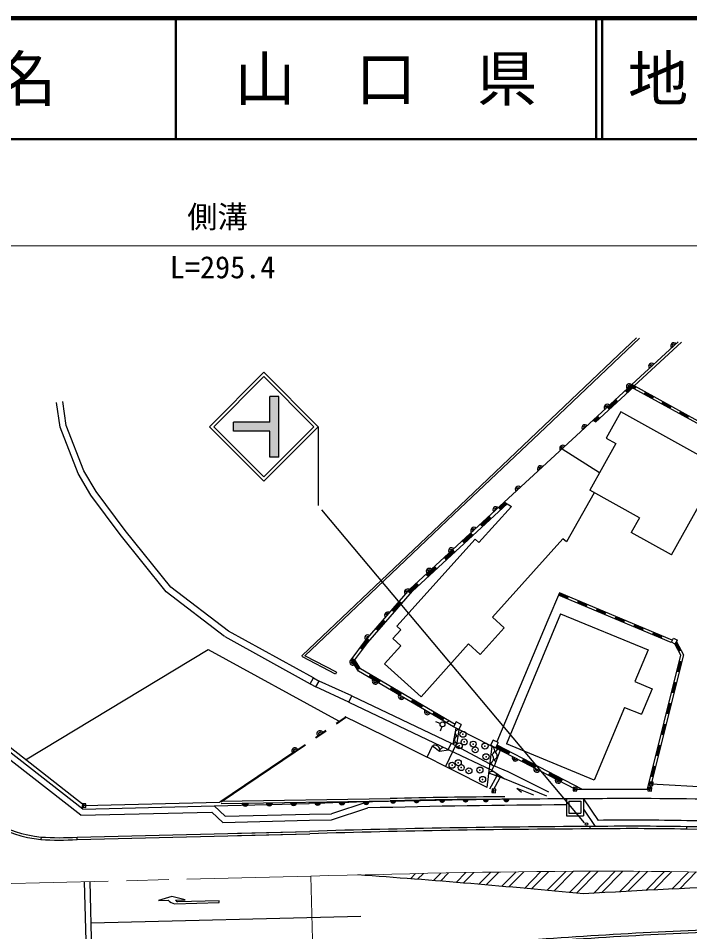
# Model space of a CAD drawing. Units: millimetres, scale not verified. Extents: x 40000 to 680000, y 20000 to 380000.
# Drawn here: x 319964 to 375499, y 304515 to 380000 of the extents above; entities that cross this region are included whole.
import ezdxf
from ezdxf.enums import TextEntityAlignment as Align

# ---------------------------------------------------------------- set-up
doc = ezdxf.new("R2010")
doc.units = ezdxf.units.MM
doc.header["$LTSCALE"] = 1000
doc.header["$PDMODE"] = 32
doc.header["$PDSIZE"] = 500
doc.linetypes.add('CHAIN', pattern=[18.5, 12, -1.5, 3.5, -1.5])
for name, color, linetype, lineweight in [('M-BGD', 7, 'Continuous', 25), ('M-BGD-RSTR', 7, 'Continuous', 13), ('M-BMK', 2, 'CHAIN', 13), ('M-BMK-ROW', 30, 'Continuous', 25), ('M-STR-HTXT', 7, 'Continuous', 13), ('M-STR-STRC', 7, 'Continuous', 25), ('M-TTL', 2, 'Continuous', 140), ('M-TTL-LINE', 7, 'Continuous', 50)]:
    doc.layers.add(name, color=color, linetype=linetype, lineweight=lineweight)
doc.layers.add('M-TTL-TXT', color=7, linetype='Continuous')
doc.styles.add('ＭＳ ゴシック', font='')
doc.styles.get('ＭＳ ゴシック').set_extended_font_data('MS Gothic')

msp = doc.modelspace()

# ---------------------------------------------------------------- hatches: boundary and pattern name
at = {"layer": 'M-BGD'}
for points in [[(351215, 315347, -0.41421), (350977, 315085, -0.41421), (350715, 315322)], [(353153, 315379, -0.41421), (352909, 315124, -0.41421), (352653, 315368)], [(354777, 315408, 1), (355277, 315415)], [(356713, 315434, 0.41421), (356966, 315187, 0.41421), (357213, 315439)], [(358885, 315452, -0.41421), (358637, 315200, -0.41421), (358385, 315449)], [(360081, 315457, 0.41421), (360331, 315207, 0.41421), (360581, 315458)]]:
    msp.add_hatch(color=256, dxfattribs=at).paths.add_polyline_path(points)
at = {"layer": 'M-STR-STRC'}
msp.add_hatch(color=256, dxfattribs=at).paths.add_polyline_path([(337773, 346619), (340773, 346619), (340773, 348744), (341523, 348744), (341523, 343744), (340773, 343744), (340773, 345869), (337773, 345869)])

# ---------------------------------------------------------------- linework, layer by layer
at = {"layer": 'M-BGD'}
for p, q in [((369613, 352188), (371098, 353593)), ((369737, 352057), (371336, 353571)), ((370707, 349732), (374547, 353272)), ((370891, 349630), (374815, 353247)), ((363432, 346309), (369613, 352188)), ((363556, 346178), (369737, 352057)), ((352388, 332843), (370707, 349732)), ((367699, 346619), (370876, 349548)), ((370180, 349178), (370740, 349695)), ((370213, 349141), (370774, 349658)), ((370247, 349104), (370808, 349621)), ((370281, 349068), (370842, 349585)), ((370707, 349732), (370610, 349557)), ((382646, 342913), (370610, 349557)), ((371017, 349389), (370634, 349600)), ((371041, 349433), (370658, 349644)), ((371065, 349477), (370682, 349688)), ((382905, 342999), (370707, 349732)), ((370707, 349732), (370876, 349548)), ((372472, 348586), (371744, 348988)), ((372496, 348630), (371768, 349031)), ((372520, 348674), (371793, 349075)), ((323429, 346215), (323127, 348243)), ((323937, 346350), (323644, 348320)), ((368682, 347797), (369431, 348488)), ((368716, 347761), (369465, 348451)), ((368750, 347724), (369499, 348414)), ((368784, 347687), (369532, 348377)), ((373927, 347783), (373200, 348184)), ((373951, 347827), (373224, 348228)), ((373976, 347870), (373248, 348272)), ((369804, 347473), (368587, 345289)), ((378016, 342897), (369804, 347473)), ((375383, 346980), (374655, 347381)), ((375407, 347023), (374679, 347425)), ((375431, 347067), (374703, 347469)), ((367524, 346730), (367933, 347107)), ((367568, 346702), (367967, 347070)), ((367612, 346675), (368001, 347033)), ((367656, 346647), (368035, 346997)), ((324925, 342381), (323429, 346215)), ((325397, 342610), (323937, 346350)), ((355348, 338644), (363432, 346309)), ((355472, 338513), (363556, 346178)), ((368587, 345289), (369374, 344851)), ((364936, 344411), (368040, 342457)), ((369374, 344851), (367225, 340995)), ((373984, 335661), (378016, 342897)), ((325974, 340592), (324925, 342381)), ((326411, 340881), (325397, 342610)), ((328385, 337347), (325974, 340592)), ((328798, 337667), (326411, 340881)), ((367596, 340789), (365298, 336742)), ((371331, 338708), (367225, 340995)), ((352568, 332669), (360395, 339885)), ((359697, 339514), (360219, 339995)), ((359731, 339477), (360263, 339968)), ((359765, 339440), (360307, 339940)), ((359799, 339403), (360351, 339912)), ((360176, 340023), (360755, 339658)), ((366806, 313520), (345077, 339368)), ((358067, 336669), (360755, 339658)), ((348374, 332021), (355348, 338644)), ((348498, 331890), (355472, 338513)), ((358199, 338133), (358948, 338823)), ((358233, 338096), (358982, 338787)), ((358267, 338059), (359016, 338750)), ((358301, 338023), (359050, 338713)), ((371331, 338708), (370664, 337511)), ((332573, 332979), (328798, 337667)), ((356702, 336752), (357451, 337443)), ((373984, 335661), (370664, 337511)), ((332205, 332601), (328385, 337347)), ((351266, 329768), (357740, 336965)), ((356736, 336716), (357484, 337406)), ((356770, 336679), (357518, 337369)), ((356803, 336642), (357552, 337332)), ((358067, 336669), (357740, 336965)), ((359182, 330498), (365005, 336971)), ((365298, 336742), (365005, 336971)), ((355204, 335372), (355953, 336062)), ((355238, 335335), (355987, 336025)), ((355272, 335298), (356021, 335989)), ((355306, 335261), (356055, 335952)), ((353707, 333991), (354456, 334681)), ((353741, 333954), (354489, 334645)), ((353775, 333918), (354523, 334608)), ((353808, 333881), (354557, 334571)), ((337343, 329340), (332573, 332979)), ((352424, 332809), (352958, 333301)), ((352460, 332774), (352992, 333264)), ((352496, 332739), (353026, 333227)), ((352532, 332704), (353060, 333191)), ((337026, 328924), (332205, 332601)), ((348689, 328577), (352388, 332843)), ((348884, 328420), (352568, 332669)), ((352227, 332581), (352424, 332809)), ((352265, 332549), (352460, 332774)), ((352303, 332516), (352496, 332739)), ((352341, 332483), (352532, 332704)), ((364715, 332517), (363766, 330259)), ((364715, 332517), (364638, 332333)), ((373961, 328413), (364638, 332333)), ((365434, 332053), (364657, 332379)), ((365453, 332099), (364676, 332425)), ((365473, 332145), (364696, 332471)), ((374039, 328598), (364715, 332517)), ((343445, 327341), (348374, 332021)), ((343445, 327341), (348374, 332021)), ((343675, 327311), (348498, 331890)), ((350893, 331042), (351560, 331812)), ((350931, 331010), (351598, 331779)), ((350968, 330977), (351636, 331746)), ((351006, 330944), (351673, 331714)), ((366988, 331399), (366211, 331726)), ((367007, 331445), (366230, 331772)), ((367027, 331491), (366250, 331818)), ((364807, 330795), (360355, 320046)), ((364807, 330795), (372047, 327815)), ((368542, 330746), (367765, 331073)), ((368561, 330792), (367784, 331119)), ((368581, 330838), (367804, 331165)), ((349559, 329503), (350226, 330273)), ((349596, 329471), (350264, 330240)), ((349634, 329438), (350301, 330207)), ((349672, 329405), (350339, 330175)), ((360148, 329624), (359182, 330498)), ((363766, 330259), (359538, 320204)), ((370096, 330093), (369319, 330419)), ((370115, 330139), (369338, 330465)), ((370134, 330185), (369358, 330511)), ((344370, 325493), (337343, 329340)), ((350937, 328744), (351592, 329473)), ((351592, 329473), (351266, 329768)), ((358172, 327421), (360148, 329624)), ((371650, 329439), (370873, 329766)), ((371669, 329485), (370892, 329812)), ((371688, 329531), (370911, 329858)), ((373223, 328832), (372446, 329159)), ((373242, 328878), (372465, 329205)), ((337049, 328904), (344114, 325013)), ((347505, 326982), (348689, 328577)), ((347808, 326970), (348884, 328420)), ((348266, 327924), (348728, 328545)), ((348307, 327894), (348767, 328514)), ((348347, 327864), (348806, 328483)), ((348387, 327834), (348845, 328451)), ((348728, 328545), (348892, 328734)), ((348767, 328514), (348929, 328701)), ((348806, 328483), (348967, 328668)), ((348845, 328451), (349005, 328636)), ((351604, 328141), (350937, 328744)), ((373204, 328786), (372427, 329113)), ((373978, 328439), (374153, 328769)), ((374299, 328270), (373978, 328439)), ((374153, 328769), (374473, 328599)), ((374299, 328270), (374473, 328599)), ((374748, 327724), (374373, 328410)), ((374401, 328463), (374978, 327406)), ((320565, 318711), (335657, 327843)), ((335657, 327843), (346459, 321938)), ((350267, 326654), (351604, 328141)), ((353274, 323932), (357203, 328298)), ((358172, 327421), (357203, 328298)), ((372047, 327815), (370945, 325183)), ((374765, 327379), (374289, 328251)), ((374660, 327676), (374317, 328304)), ((374704, 327700), (374345, 328357)), ((343460, 327220), (343445, 327341)), ((346200, 325791), (343460, 327220)), ((346283, 325951), (343675, 327311)), ((348092, 326049), (347505, 326982)), ((347566, 326980), (347659, 327106)), ((348078, 326164), (347566, 326980)), ((347626, 326977), (347699, 327076)), ((348121, 326190), (347626, 326977)), ((347687, 326975), (347740, 327046)), ((348163, 326217), (347687, 326975)), ((347747, 326973), (347780, 327016)), ((348205, 326243), (347747, 326973)), ((348271, 326233), (347808, 326970)), ((371993, 316304), (374765, 327379)), ((374978, 327406), (372199, 316303)), ((374475, 326012), (374692, 326878)), ((374523, 325999), (374740, 326866)), ((374572, 325987), (374789, 326854)), ((356088, 321651), (348271, 326233)), ((353274, 323932), (350267, 326654)), ((344114, 325013), (344370, 325493)), ((344370, 325493), (344845, 325233)), ((346283, 325951), (346200, 325791)), ((355962, 321436), (348092, 326049)), ((349837, 325084), (348958, 325599)), ((349862, 325127), (348983, 325642)), ((349887, 325170), (349009, 325685)), ((349913, 325213), (349034, 325728)), ((325139, 314140), (311448, 324789)), ((325305, 314644), (311590, 325313)), ((344114, 325013), (344588, 324753)), ((344588, 324753), (344845, 325233)), ((347302, 323476), (344588, 324753)), ((347546, 324006), (344845, 325233)), ((351619, 324097), (350741, 324612)), ((351645, 324140), (350766, 324655)), ((351670, 324183), (350791, 324698)), ((370945, 325183), (372380, 324593)), ((372380, 324593), (371497, 322482)), ((374041, 324279), (374258, 325145)), ((374089, 324266), (374306, 325133)), ((374138, 324254), (374355, 325121)), ((347302, 323476), (347546, 324006)), ((347546, 324006), (355757, 320092)), ((351594, 324054), (350715, 324569)), ((347302, 323476), (355513, 319562)), ((353351, 323024), (352473, 323539)), ((353377, 323067), (352498, 323582)), ((353402, 323110), (352523, 323625)), ((353427, 323153), (352548, 323668)), ((373607, 322546), (373824, 323412)), ((373656, 322534), (373872, 323400)), ((373704, 322521), (373921, 323388)), ((355108, 321994), (354230, 322509)), ((355134, 322037), (354255, 322552)), ((355159, 322080), (354280, 322595)), ((355184, 322123), (354306, 322638)), ((370107, 323054), (367584, 317029)), ((370107, 323054), (371497, 322482)), ((346261, 321742), (347003, 322248)), ((346289, 321700), (347031, 322206)), ((346974, 322289), (350197, 320735)), ((346974, 322289), (347059, 322165)), ((354867, 321719), (354499, 321850)), ((355580, 321904), (355227, 321737)), ((356176, 321864), (355962, 321436)), ((356604, 321650), (356176, 321864)), ((356604, 321650), (356390, 321222)), ((373173, 320813), (373390, 321679)), ((373222, 320801), (373439, 321667)), ((373270, 320789), (373487, 321655)), ((344551, 320575), (345406, 321158)), ((344580, 320534), (345434, 321117)), ((354985, 321470), (354854, 321102)), ((356152, 321324), (355899, 320017)), ((356390, 321222), (355962, 321436)), ((356390, 321222), (356240, 320113)), ((359058, 319890), (356390, 321222)), ((350197, 320735), (353777, 318949)), ((356240, 320113), (355299, 318174)), ((355757, 320092), (355513, 319562)), ((355757, 320092), (359324, 318206)), ((359231, 320357), (359017, 319929)), ((359659, 320143), (359231, 320357)), ((359659, 320143), (359446, 319715)), ((342846, 319410), (336628, 315218)), ((342865, 319367), (336734, 315219)), ((342842, 319409), (343697, 319992)), ((342870, 319368), (343725, 319951)), ((353777, 318949), (354225, 319872)), ((354225, 319872), (354812, 319443)), ((354812, 319443), (355535, 319552)), ((355513, 319562), (359122, 317857)), ((358746, 316444), (359160, 319837)), ((359446, 319715), (359017, 319929)), ((359446, 319715), (359058, 319890)), ((359810, 319526), (359324, 318206)), ((366018, 316309), (359446, 319715)), ((360560, 319193), (359469, 319759)), ((360583, 319238), (359492, 319803)), ((360606, 319282), (359515, 319848)), ((360629, 319327), (359538, 319892)), ((366561, 316309), (359561, 319937)), ((367584, 317029), (360355, 320046)), ((372739, 319080), (372956, 319946)), ((372788, 319068), (373005, 319934)), ((372836, 319056), (373053, 319922)), ((355299, 318174), (353777, 318949)), ((362743, 318062), (361652, 318628)), ((362766, 318107), (361675, 318672)), ((362789, 318151), (361698, 318717)), ((362812, 318195), (361721, 318761)), ((355859, 317883), (355299, 318174)), ((358746, 316444), (355859, 317883)), ((359290, 318220), (359122, 317857)), ((359122, 317857), (360180, 317138)), ((360479, 317719), (359290, 318220)), ((372306, 317347), (372522, 318213)), ((372354, 317335), (372571, 318201)), ((372403, 317323), (372619, 318189)), ((360180, 317138), (358889, 317618)), ((358973, 316324), (359537, 317377)), ((359237, 316182), (359821, 317271)), ((363686, 315710), (360180, 317138)), ((363855, 316043), (360479, 317719)), ((364926, 316931), (363835, 317497)), ((364949, 316975), (363858, 317541)), ((364972, 317020), (363881, 317585)), ((364995, 317064), (363904, 317630)), ((361188, 316387), (362577, 315821)), ((361188, 316387), (361594, 316060)), ((325305, 314644), (336165, 314914)), ((325404, 314947), (336622, 315226)), ((336165, 314914), (344011, 315109)), ((336165, 314914), (337072, 314052)), ((336748, 315312), (350711, 315522)), ((336751, 315112), (350715, 315322)), ((348875, 315245), (345877, 314269)), ((365299, 315498), (365305, 314098)), ((365500, 315299), (366500, 315303)), ((365500, 315299), (365504, 314299)), ((366500, 315303), (366504, 314303)), ((366699, 315504), (367921, 313711)), ((366699, 315504), (366705, 314104)), ((325139, 314140), (335970, 314409)), ((335970, 314409), (336877, 313547)), ((337072, 314052), (344043, 314225)), ((344043, 314225), (345877, 314269)), ((345877, 313769), (348877, 314745)), ((365305, 314098), (366705, 314104)), ((365504, 314299), (366504, 314303)), ((366703, 314652), (367683, 313213)), ((336877, 313547), (344056, 313725)), ((344055, 313725), (345877, 313769)), ((324823, 312332), (344078, 312810)), ((324830, 312132), (344083, 312610)), ((338087, 312661), (344068, 312810)), ((338092, 312461), (344073, 312610)), ((367238, 313207), (367240, 313007)), ((375239, 313190), (375235, 312990)), ((321849, 312340), (321829, 312141)), ((324830, 312132), (324823, 312332)), ((362401, 308048), (363833, 309493)), ((363690, 307928), (365253, 309506)), ((364269, 307873), (365889, 309508)), ((365554, 307749), (367301, 309514)), ((366131, 307693), (367937, 309516)), ((367534, 307688), (369343, 309515)), ((368208, 307729), (369975, 309513)), ((369702, 307817), (371378, 309509)), ((370373, 307854), (372006, 309504)), ((371859, 307934), (373402, 309491)), ((352399, 308891), (352821, 309317)), ((352987, 308846), (353468, 309331)), ((354293, 308743), (354904, 309360)), ((354880, 308697), (355551, 309373)), ((356183, 308591), (356984, 309400)), ((356768, 308542), (357629, 309411)), ((358067, 308433), (359061, 309436)), ((358651, 308383), (359703, 309445)), ((359947, 308270), (361130, 309464)), ((360529, 308218), (361772, 309473)), ((361821, 308101), (363194, 309487)), ((372526, 307968), (374030, 309486)), ((374005, 308040), (375416, 309464)), ((374669, 308071), (376039, 309454)), ((325622, 301891), (325454, 308646)), ((326070, 301977), (325904, 308657)), ((332667, 307427), (331575, 307100)), ((333775, 307155), (332667, 307427)), ((331575, 307100), (332375, 307120)), ((332882, 306833), (336581, 306925)), ((332975, 307135), (333775, 307155)), ((336577, 307074), (333128, 306989)), ((336581, 306925), (336577, 307074)), ((326001, 305254), (348308, 305815))]:
    msp.add_line(p, q, dxfattribs=at)
for centre, radius in [((355051, 321653), 195), ((366961, 313411), 100)]:
    msp.add_circle(centre, radius, dxfattribs=at)
for centre, radius, start, end in [((374182, 352936), 250, 42.67397, 222.67397), ((374182, 352936), 125, 42.67397, 222.67397), ((372344, 351241), 250, 42.67397, 222.67397), ((372344, 351241), 125, 42.67397, 222.67397), ((370505, 349546), 250, 42.67397, 222.67397), ((370505, 349546), 125, 42.67397, 222.67397), ((368667, 347852), 250, 42.67397, 222.67397), ((368667, 347852), 125, 42.67397, 222.67397), ((366829, 346157), 250, 42.67397, 222.67397), ((366829, 346157), 125, 42.67397, 222.67397), ((364991, 344463), 250, 42.67397, 222.67397), ((364991, 344463), 125, 42.67397, 222.67397), ((363153, 342768), 250, 42.67397, 222.67397), ((363153, 342768), 125, 42.67397, 222.67397), ((361315, 341074), 250, 42.67397, 222.67397), ((361315, 341074), 125, 42.67397, 222.67397), ((359477, 339379), 250, 42.67397, 222.67397), ((359477, 339379), 125, 42.67397, 222.67397), ((357639, 337684), 250, 42.67397, 222.67397), ((357639, 337684), 125, 42.67397, 222.67397), ((355801, 335990), 250, 42.67397, 222.67397), ((355801, 335990), 125, 42.67397, 222.67397), ((353963, 334295), 250, 42.67397, 222.67397), ((353963, 334295), 125, 42.67397, 222.67397), ((352154, 332573), 250, 49.07605, 229.07605), ((352154, 332573), 125, 49.07605, 229.07605), ((350516, 330684), 250, 49.07605, 229.07605), ((350516, 330684), 125, 49.07605, 229.07605), ((348878, 328795), 250, 49.07605, 229.07605), ((348878, 328795), 125, 49.07605, 229.07605), ((347625, 326792), 250, 122.13778, 302.13778), ((347625, 326792), 125, 122.13778, 302.13778), ((349491, 325228), 250, 149.62445, 329.62445), ((349491, 325228), 125, 149.62445, 329.62445), ((351648, 323964), 250, 149.62445, 329.62445), ((351648, 323964), 125, 149.62445, 329.62445), ((353805, 322700), 250, 149.62445, 329.62445), ((353805, 322700), 125, 149.62445, 329.62445), ((344909, 320880), 250, 34.30365, 214.30365), ((344909, 320880), 125, 34.30365, 214.30365), ((356384, 320940), 281, 88.69552, 255.87821), ((356141, 319862), 270, 68.40309, 146.96399), ((356309, 320386), 281, 88.69552, 255.87821), ((342844, 319471), 250, 34.30365, 214.30365), ((342844, 319471), 125, 34.30365, 214.30365), ((354437, 319545), 389, 344.83378, 122.88059), ((355164, 319389), 356, 103.35315, 171.22115), ((359011, 319511), 359, 280.67941, 65.38325), ((359209, 319074), 359, 280.67941, 65.38325), ((359292, 319753), 359, 280.67941, 338.46984), ((359496, 319303), 359, 32.40055, 45.06814), ((358928, 318832), 359, 280.67941, 65.38325), ((359126, 318395), 359, 25.41713, 65.38325), ((359397, 318632), 359, 57.14525, 65.38325), ((359496, 319303), 359, 280.67941, 287.12978), ((361075, 318870), 250, 152.60812, 332.60812), ((361075, 318870), 125, 152.60812, 332.60812), ((358845, 318154), 359, 18.67892, 65.38325), ((362851, 317950), 250, 152.60812, 332.60812), ((362851, 317950), 125, 152.60812, 332.60812), ((359173, 317393), 362, 66.94483, 141.58246), ((359173, 317393), 362, 357.60735, 44.63314), ((359818, 317153), 362, 113.97062, 141.58246), ((364627, 317030), 250, 152.60812, 332.60812), ((364627, 317030), 125, 152.60812, 332.60812), ((322897, 322587), 10500, 215.60255, 264.16009), ((322897, 322587), 10300, 215.46006, 264.16009), ((361085, -80538), 396196, 90.12622, 91.50054), ((338734, 315142), 250, 180.8616, 0.8616), ((338734, 315142), 200, 180.8616, 0.8616), ((338734, 315142), 150, 180.8616, 0.8616), ((338734, 315142), 100, 180.8616, 0.8616), ((338734, 315142), 50, 180.8616, 0.8616), ((338734, 315142), 50, 180.8616, 0.8616), ((340734, 315172), 250, 180.8616, 0.8616), ((340734, 315172), 200, 180.8616, 0.8616), ((340734, 315172), 150, 180.8616, 0.8616), ((340734, 315172), 100, 180.8616, 0.8616), ((340734, 315172), 50, 180.8616, 0.8616), ((340734, 315172), 50, 180.8616, 0.8616), ((342733, 315202), 250, 180.8616, 0.8616), ((342733, 315202), 200, 180.8616, 0.8616), ((342733, 315202), 150, 180.8616, 0.8616), ((342733, 315202), 100, 180.8616, 0.8616), ((342733, 315202), 50, 180.8616, 0.8616), ((342733, 315202), 50, 180.8616, 0.8616), ((370238, -538190), 853736, 91.73669, 91.76148), ((370238, -538190), 853703, 90.34579, 91.76148), ((344733, 315232), 250, 180.8616, 0.8616), ((344733, 315232), 200, 180.8616, 0.8616), ((344733, 315232), 150, 180.8616, 0.8616), ((344733, 315232), 100, 180.8616, 0.8616), ((344733, 315232), 50, 180.8616, 0.8616), ((344733, 315232), 50, 180.8616, 0.8616), ((346733, 315262), 250, 180.8616, 0.8616), ((346733, 315262), 200, 180.8616, 0.8616), ((346733, 315262), 150, 180.8616, 0.8616), ((346733, 315262), 100, 180.8616, 0.8616), ((346733, 315262), 50, 180.8616, 0.8616), ((346733, 315262), 50, 180.8616, 0.8616), ((348733, 315292), 250, 180.8616, 0.8616), ((348733, 315292), 200, 180.8616, 0.8616), ((348733, 315292), 150, 180.8616, 0.8616), ((348733, 315292), 100, 180.8616, 0.8616), ((348733, 315292), 50, 180.8616, 0.8616), ((348733, 315292), 50, 180.8616, 0.8616), ((370238, -538190), 853203, 90.33151, 91.43461), ((361085, -80538), 395996, 90.07269, 91.50054), ((370238, -538190), 853703, 89.95907, 90.35116), ((371581, 21096), 294417, 85.59563, 90.14427), ((370741, 78017), 235716, 88.90482, 90.68647), ((371581, 21096), 292617, 86.25712, 89.2822), ((370238, -538190), 851403, 90.20186, 91.76148), ((370238, -538190), 851203, 90.20177, 91.76148), ((370741, 78017), 235216, 88.90442, 90.85337), ((370742, 78183), 234850, 88.90366, 90.85428), ((371581, 21096), 291917, 85.75446, 89.28272), ((371581, 21096), 292117, 85.75449, 89.28252), ((323405, 335470), 23382, 266.13529, 273.49463), ((323403, 335047), 22760, 266.08511, 273.57735), ((304448, -320036), 630752, 84.33576, 86.03565), ((395061, -139026), 447561, 91.82426, 93.63285), ((333100, 307809), 1000, 223.50958, 257.41084), ((333388, 307416), 500, 214.17664, 238.67129), ((395061, -139026), 444061, 91.82425, 94.37947), ((395061, -139026), 443861, 91.82425, 94.37944)]:
    msp.add_arc(centre, radius, start, end, dxfattribs=at)
for p in [(356744, 320831), (356441, 319879), (356842, 320197), (357588, 320018), (358565, 319857), (357756, 319547), (356353, 318477), (358650, 318979), (355843, 318273), (356597, 318079), (357237, 317813), (358144, 317875), (358366, 317099)]:
    msp.add_point(p, dxfattribs=at)
at = {"layer": 'M-BGD-RSTR'}
msp.add_line((344160, 309113), (345650, 249131), dxfattribs=at)
at = {"layer": 'M-BMK'}
msp.add_line((296918, 307939), (344160, 309113), dxfattribs=at)
for points in [[(350847, 309274), (352347, 309308), (353847, 309341), (355346, 309371), (356846, 309400), (358346, 309426), (359846, 309449), (361345, 309470), (362845, 309487), (364345, 309501), (365845, 309511), (367345, 309517), (367845, 309518)], [(367845, 309518), (369345, 309518), (370845, 309514)], [(370845, 309514), (372345, 309504), (373845, 309490), (375345, 309469), (376845, 309443), (378344, 309411), (379844, 309373), (380844, 309344)], [(344159, 309112), (345659, 309150), (347158, 309187), (348658, 309223), (350158, 309258), (350847, 309274)]]:
    msp.add_lwpolyline(points, dxfattribs=at)
at = {"layer": 'M-BMK-ROW'}
for p, q in [((325404, 314947), (311699, 325608)), ((359151, 316315), (359128, 316016)), ((359450, 316292), (359151, 316315)), ((359278, 316004), (359300, 316304)), ((359428, 315993), (359450, 316292)), ((365880, 316470), (365857, 316171)), ((366167, 316298), (365868, 316320)), ((366179, 316447), (365880, 316470)), ((366007, 316159), (366029, 316459)), ((366018, 316309), (372199, 316303)), ((366156, 316148), (366179, 316447)), ((372060, 316464), (372038, 316164)), ((372348, 316292), (372049, 316314)), ((372360, 316441), (372060, 316464)), ((372169, 316897), (372146, 316598)), ((372146, 316598), (372446, 316575)), ((372457, 316725), (372158, 316747)), ((372468, 316874), (372169, 316897)), ((372188, 316153), (372210, 316452)), ((372296, 316586), (372318, 316886)), ((372307, 316736), (391274, 315655)), ((372337, 316142), (372360, 316441)), ((372446, 316575), (372468, 316874)), ((359128, 316016), (359428, 315993)), ((359439, 316143), (359140, 316165)), ((365857, 316171), (366156, 316148)), ((372038, 316164), (372337, 316142)), ((325265, 315108), (325243, 314809)), ((325243, 314809), (325542, 314786)), ((325553, 314936), (325254, 314959)), ((325565, 315086), (325265, 315108)), ((325393, 314798), (325415, 315097)), ((325542, 314786), (325565, 315086))]:
    msp.add_line(p, q, dxfattribs=at)
at = {"layer": 'M-STR-HTXT'}
msp.add_line((480757, 361184), (224355, 361184), dxfattribs=at)
at = {"layer": 'M-STR-STRC'}
for p, q in [((335774, 346245), (340274, 350745)), ((336127, 346245), (340274, 350391)), ((344774, 346245), (340274, 350745)), ((344420, 346245), (340274, 350391)), ((341523, 348744), (340773, 348744)), ((340773, 346619), (340773, 348744)), ((341523, 343744), (341523, 348744)), ((337773, 345869), (337773, 346619)), ((340773, 346619), (337773, 346619)), ((335774, 346245), (340274, 341744)), ((336127, 346245), (340274, 342098)), ((340773, 345869), (337773, 345869)), ((340274, 342098), (344420, 346245)), ((340274, 341745), (344774, 346245)), ((340773, 343744), (340773, 345869)), ((344774, 346245), (344774, 339745)), ((341523, 343744), (340773, 343744))]:
    msp.add_line(p, q, dxfattribs=at)
at = {"layer": 'M-TTL'}
msp.add_line((680000, 380000), (40000, 380000), dxfattribs=at)
at = {"layer": 'M-TTL-LINE'}
for p, q in [((333000, 380000), (333000, 370000)), ((367750, 380000), (367750, 370000)), ((368250, 380000), (368250, 370000)), ((40000, 370000), (680000, 370000))]:
    msp.add_line(p, q, dxfattribs=at)

# ---------------------------------------------------------------- texts
at = {"layer": 'M-STR-HTXT', "style": 'ＭＳ ゴシック'}
for s, p in [('側溝', (333939, 362128)), ('L=295.4', (332500, 357962))]:
    msp.add_text(s, height=1833, dxfattribs=at).set_placement(p, align=Align.BOTTOM_LEFT)
at = {"layer": 'M-TTL-TXT', "style": 'ＭＳ ゴシック'}
for s, p in [('県\u3000名', (315625, 375000)), ('山\u3000口\u3000県', (350375, 375000))]:
    msp.add_text(s, height=3666, dxfattribs=at).set_placement(p, align=Align.MIDDLE_CENTER)
msp.add_text('地 名', height=3666, dxfattribs=at).set_placement((370380, 375000), align=Align.MIDDLE_LEFT)

doc.saveas('drawing.dxf')
